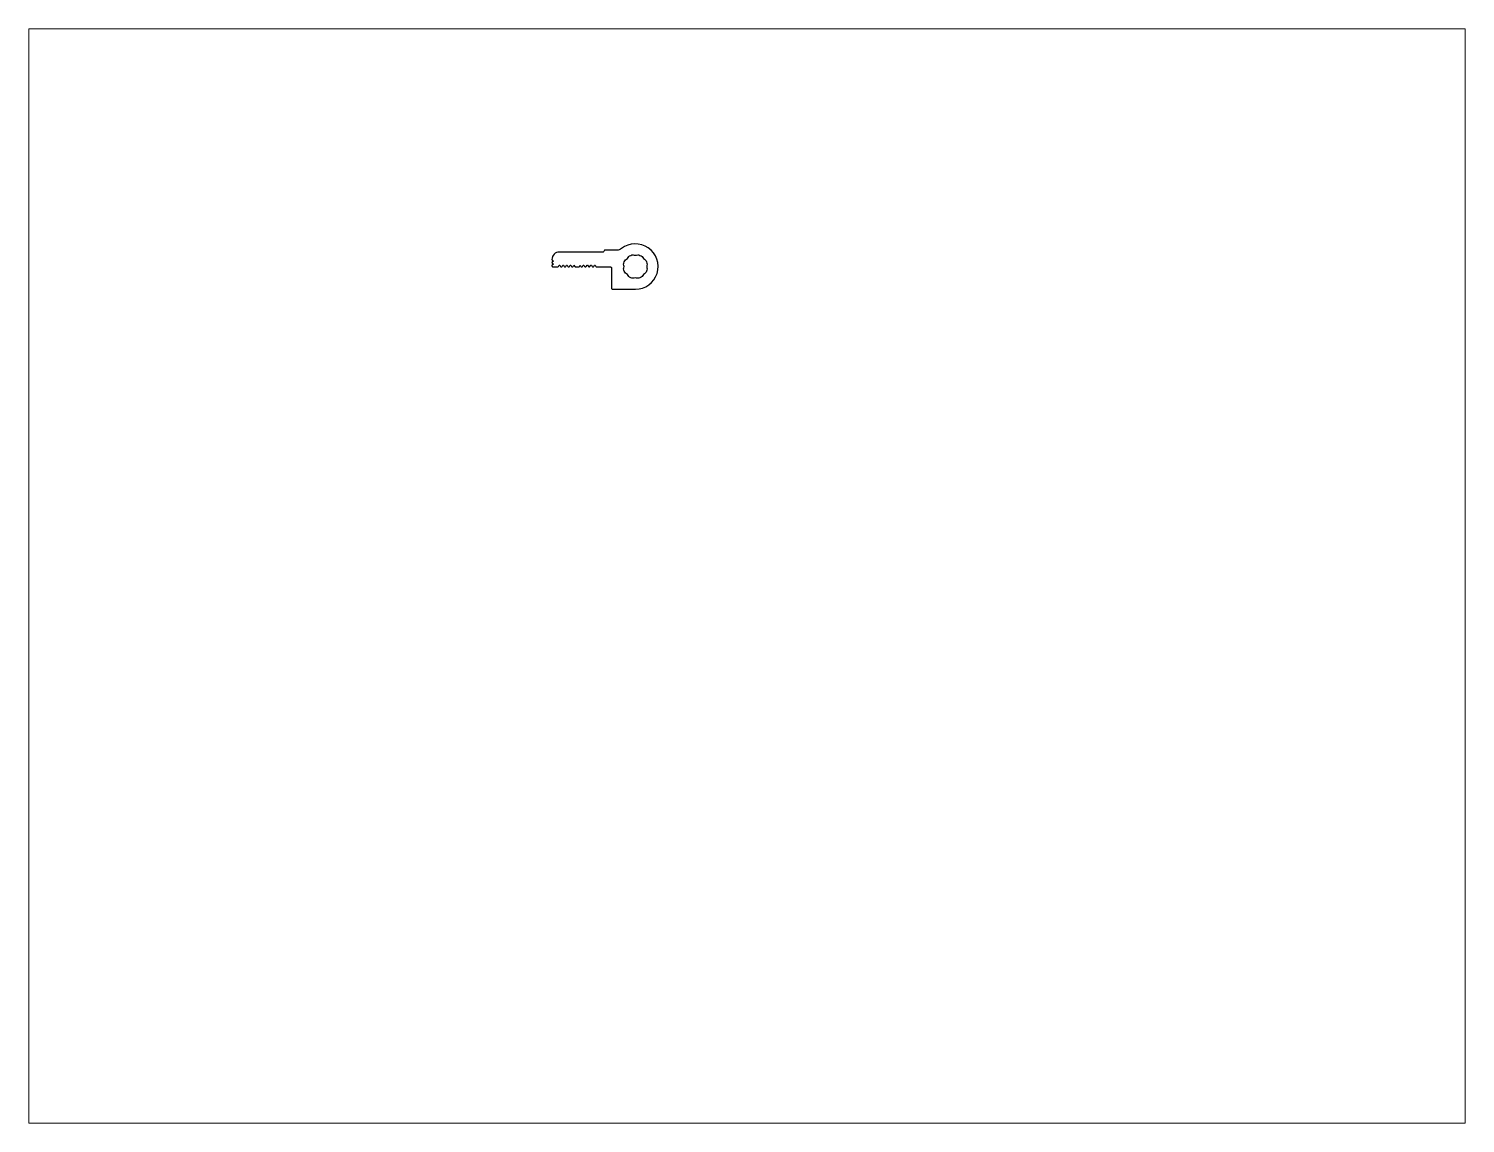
# Paper-space layout 'Layout1' of a CAD drawing. Extents: x 27 to 240, y 20 to 183.
# The model-space entities are those that its viewports show. They can reach past a viewport. Long polylines and large blocks are cut down to what shows.
import ezdxf

# ---------------------------------------------------------------- set-up
doc = ezdxf.new("R2010")
doc.units = 0
doc.header["$LTSCALE"] = 15
doc.layers.get('0').update_dxf_attribs({"linetype": 'CONTINUOUS'})
doc.layers.add('LAYER4', color=4, linetype='CONTINUOUS')

msp = doc.modelspace()

# ---------------------------------------------------------------- linework, layer by layer
at = {"layer": 'LAYER4', "color": 0}
for points in [[(155.57, 217.79), (152.4, 217.79, 0.306678), (152.17, 217.63), (152.1, 217.44, -0.306678), (151.86, 217.29), (140.13, 217.29, 0.414214), (138.13, 215.29), (138.13, 215.24, 0.236068), (138.21, 215.08), (138.53, 214.84), (138.21, 214.6, 0.5), (138.21, 214.28), (138.53, 214.04), (138.21, 213.8, 0.236068), (138.13, 213.64), (138.13, 213.59, 0.414214), (138.43, 213.29), (139.63, 213.29, 0.26236), (139.85, 213.41), (140.05, 213.74, -0.563508), (140.22, 213.74), (140.42, 213.41, 0.563508), (140.85, 213.41), (141.05, 213.74, -0.563508), (141.22, 213.74), (141.42, 213.41, 0.563508), (141.85, 213.41), (142.05, 213.74, -0.563508), (142.22, 213.74), (142.42, 213.41, 0.563508), (142.85, 213.41), (143.05, 213.74, -0.563508), (143.22, 213.74), (143.42, 213.41, 0.563508), (143.85, 213.41), (144.05, 213.74), (144.25, 213.41, 0.26236), (144.46, 213.29), (145.3, 213.29, 0.26236), (145.52, 213.41), (145.72, 213.74), (145.92, 213.41, 0.563508), (146.35, 213.41), (146.55, 213.74, -0.563508), (146.72, 213.74), (146.92, 213.41, 0.563508), (147.35, 213.41), (147.55, 213.74, -0.563508), (147.72, 213.74), (147.92, 213.41, 0.563508), (148.35, 213.41), (148.55, 213.74, -0.563508), (148.72, 213.74), (148.92, 213.41, 0.563508), (149.35, 213.41), (149.55, 213.74, -0.563508), (149.72, 213.74), (149.92, 213.41, 0.26236), (150.13, 213.29), (153.83, 213.29, -0.414214), (154.13, 212.99), (154.13, 207.59, 0.414214), (154.43, 207.29), (160.53, 207.29, 1.399402), (156.79, 218.21, -0.166459)], [(157.42, 212.46, -0.155513), (157.43, 213.06, 0.165127), (157.43, 213.71, -0.155513), (157.42, 214.31, -0.051491), (157.67, 214.93, -0.155513), (158.11, 215.35, 0.165127), (158.57, 215.81, -0.155513), (158.99, 216.24, -0.051491), (159.6, 216.5, -0.155513), (160.21, 216.49, 0.165127), (160.85, 216.49, -0.155513), (161.46, 216.5, -0.051491), (162.08, 216.24, -0.155513), (162.5, 215.81, 0.165127), (162.95, 215.35, -0.155513), (163.39, 214.93, -0.051491), (163.65, 214.31, -0.155513), (163.64, 213.71, 0.165127), (163.64, 213.06, -0.155513), (163.65, 212.46, -0.051491), (163.39, 211.84, -0.155513), (162.95, 211.42, 0.165127), (162.5, 210.96, -0.155513), (162.08, 210.53, -0.051491), (161.46, 210.27, -0.155513), (160.85, 210.28, 0.165127), (160.21, 210.28, -0.155513), (159.6, 210.27, -0.051491), (158.99, 210.53, -0.155513), (158.57, 210.96, 0.165127), (158.11, 211.42, -0.155513), (157.67, 211.84, -0.051491)]]:
    msp.add_lwpolyline(points, format="xyb", close=True, dxfattribs=at)

psp = doc.layouts.get("Layout1")

# ---------------------------------------------------------------- viewports
at = {"layer": '0', "color": 0, "linetype": 'BYBLOCK', "ltscale": 0.05}
psp.add_viewport(center=(133.35, 101.6), size=(213.36, 162.56), view_center_point=(190.51, 130.3), view_height=293.8955, dxfattribs=at)

doc.saveas('drawing.dxf')
